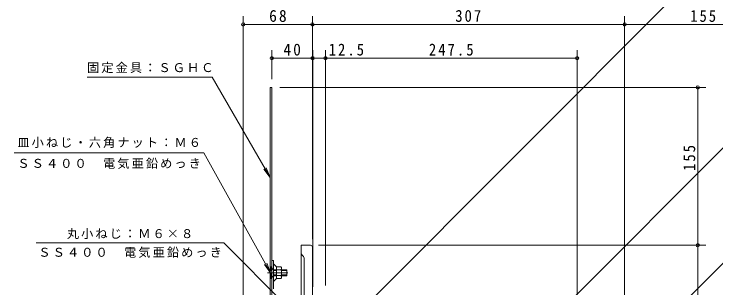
# Model space of a CAD drawing. Units: millimetres at full size, sheet at 1:4. Extents: x -491 to 546, y -549 to 538.
# Drawn here: x -491 to 200, y -96 to 173 of the extents above; entities that cross this region are included whole.
import ezdxf

# ---------------------------------------------------------------- set-up
doc = ezdxf.new("R2010")
doc.units = ezdxf.units.MM
doc.header["$LTSCALE"] = 4
doc.header["$PDMODE"] = 32
doc.header["$PDSIZE"] = 3.2
doc.linetypes.add('CHAIN1', pattern=[8, 5, -1, 1, -1])
doc.linetypes.add('DASHED1', pattern=[1.8, 1.2, -0.6])
for name, color, linetype, lineweight in [('0-0_通り芯', 4, 'Continuous', 9), ('0-4_その他', 7, 'Continuous', 9), ('0-5_寸法', 7, 'Continuous', 9), ('0-8', 2, 'Continuous', 9), ('0-A', 2, 'Continuous', 9)]:
    doc.layers.add(name, color=color, linetype=linetype, lineweight=lineweight)
doc.styles.add('ＭＳ ゴシック', font='')
doc.styles.get('ＭＳ ゴシック').set_extended_font_data('MS Gothic')

msp = doc.modelspace()

# ---------------------------------------------------------------- linework, layer by layer
at = {"layer": '0-0_通り芯'}
for p, q in [((-208.272, -104.148), (-208.272, -53.785)), ((-199.272, -53.785), (-208.272, -53.785)), ((-197.272, -156.89), (-197.272, -55.785)), ((-206.615, -64.061), (-208.272, -62.285)), ((-205.272, -144.44), (-205.272, -67.471))]:
    msp.add_line(p, q, dxfattribs=at)
for centre, radius, end in [((-199.272, -55.785), 2, 90), ((-210.272, -67.471), 5, 42.99947)]:
    msp.add_arc(centre, radius, 0, end, dxfattribs=at)
at = {"layer": '0-4_その他'}
for p, q in [((-265.271, 171.021), (-265.271, -144.209)), ((-197.272, 171.021), (-197.272, -47.785)), ((109.728, 171.021), (109.728, -354.785)), ((-265.271, 163.021), (-197.272, 163.021)), ((-197.272, 163.021), (109.728, 163.021)), ((109.728, 163.021), (264.728, 163.021)), ((-237.271, 137.925), (-237.271, 109.215)), ((-196.974, 137.925), (-196.974, -94.771)), ((-184.474, 137.925), (-184.474, -93.487)), ((63.026, 137.925), (63.026, -340.987)), ((-237.271, 129.925), (-197.272, 129.925)), ((-196.974, 129.925), (-184.474, 129.925)), ((-184.474, 129.925), (63.026, 129.925)), ((189.671, 101.215), (-229.271, 101.215)), ((181.671, -53.785), (181.671, 101.215)), ((189.671, -53.785), (-191.272, -53.785)), ((181.671, -360.785), (181.671, -53.785))]:
    msp.add_line(p, q, dxfattribs=at)
for p in [(-265.271, 163.021), (-197.272, 163.021), (109.728, 163.021), (-237.271, 129.925), (-197.272, 129.925), (-196.974, 129.925), (-184.474, 129.925), (63.026, 129.925), (181.671, 101.215), (181.671, -53.785)]:
    msp.add_point(p, dxfattribs=at)
at = {"layer": '0-5_寸法'}
for p, q in [((-177.067, -144.987), (177.72, 209.799)), ((-418.737, 111.243), (-295.669, 111.243)), ((-238.872, 12.867), (-295.669, 111.243)), ((-151.14, -315.762), (274.672, 110.05)), ((-238.872, 12.867), (-244.959, 20.801)), ((-238.872, 12.867), (-242.699, 22.106)), ((-14.565, -292.515), (274.672, -3.278)), ((-284.478, -51.288), (-468.949, -51.288)), ((-222.46, -113.306), (-284.478, -51.288)), ((-238.353, -80.785), (-244.44, -72.851)), ((-238.353, -80.785), (-242.179, -71.546))]:
    msp.add_line(p, q, dxfattribs=at)
msp.add_lwpolyline([(-238.353, -80.785), (-304.095, 37.053), (-490.616, 37.053)], dxfattribs=at)
at = {"layer": '0-8'}
for p, q in [((-238.872, 101.215), (-237.271, 101.215)), ((-238.872, 101.215), (-238.872, -150.437)), ((-237.271, 101.215), (-237.271, -150.329)), ((-237.271, -72.785), (-237.271, -68.785)), ((-235.671, -68.785), (-237.271, -68.785)), ((-235.671, -96.685), (-235.671, -68.785)), ((-232.671, -75.122), (-235.671, -72.122)), ((-232.671, -75.472), (-232.671, -86.097)), ((-232.671, -86.448), (-235.671, -89.448))]:
    msp.add_line(p, q, dxfattribs=at)
at = {"layer": '0-8', "linetype": 'CHAIN1'}
msp.add_line((-221.543, -80.785), (-241.671, -80.785), dxfattribs=at)
at = {"layer": '0-A', "linetype": 'DASHED1'}
for p, q in [((-238.353, -75.135), (-238.053, -75.135)), ((-238.353, -86.435), (-238.353, -75.135)), ((-235.403, -77.785), (-238.053, -75.135)), ((-235.403, -77.785), (-235.403, -83.785)), ((-232.671, -77.785), (-235.403, -77.785)), ((-235.403, -78.655), (-232.671, -78.655)), ((-235.403, -83.785), (-238.053, -86.435)), ((-235.403, -82.915), (-232.671, -82.915)), ((-232.671, -83.785), (-235.403, -83.785))]:
    msp.add_line(p, q, dxfattribs=at)
at = {"layer": '0-A'}
for p, q in [((-228.162, -75.035), (-232.671, -75.035)), ((-232.671, -75.035), (-232.671, -75.472)), ((-228.162, -77.921), (-232.671, -77.921)), ((-227.671, -76.478), (-227.671, -85.091)), ((-227.671, -77.785), (-222.352, -77.785)), ((-227.671, -78.655), (-222.352, -78.655)), ((-222.352, -83.785), (-222.352, -77.785)), ((-228.162, -83.648), (-232.671, -83.648)), ((-232.671, -86.535), (-232.671, -86.097)), ((-228.162, -86.535), (-232.671, -86.535)), ((-227.671, -82.915), (-222.352, -82.915)), ((-227.671, -83.785), (-222.352, -83.785))]:
    msp.add_line(p, q, dxfattribs=at)
at = {"layer": '0-A', "linetype": 'DASHED1'}
msp.add_lwpolyline([(-238.353, -86.435), (-238.053, -86.435), (-238.053, -75.135)], dxfattribs=at)
at = {"layer": '0-A'}
for centre, radius, start, end in [((-230.039, -76.478), 2.368, 322.44278, 37.55722), ((-236.269, -80.785), 8.598, 340.548, 19.452), ((-230.039, -85.091), 2.368, 322.44278, 37.55722)]:
    msp.add_arc(centre, radius, start, end, dxfattribs=at)

# ---------------------------------------------------------------- texts
at = {"layer": '0-4_その他', "color": 2, "char_height": 11.73, "attachment_point": 7, "style": 'ＭＳ ゴシック'}
for s, insert in [('\\T1.27;\\W0.95;68', (-239.771, 165.421)), ('\\T1.27;\\W0.9;307', (-56.772, 165.421)), ('\\T1.27;\\W0.9;155', (174.228, 165.421)), ('\\T1.27;\\W0.95;40', (-225.772, 132.325)), ('\\T1.28;\\W0.9;12.5', (-181.252, 132.325)), ('\\T1.28;\\W0.9;247.5', (-82.724, 132.325))]:
    msp.add_mtext(s, dxfattribs=dict(at, insert=insert))
at = {"layer": '0-4_その他', "color": 2, "insert": (179.271, 19.216), "char_height": 11.73, "attachment_point": 7, "rotation": 90, "style": 'ＭＳ ゴシック'}
msp.add_mtext('\\T1.27;\\W0.9;155', dxfattribs=at)
at = {"layer": '0-5_寸法', "char_height": 8.798, "attachment_point": 7, "style": 'ＭＳ ゴシック'}
for s, insert in [('\\T1.17;固定金具：ＳＧＨＣ', (-418.853, 115.238)), ('\\T1.17;皿小ねじ・六角ナット：Ｍ６', (-487.355, 41.758)), ('\\T1.17;ＳＳ４００\u3000電気亜鉛めっき', (-487.355, 21.155)), ('\\T1.17;丸小ねじ：Ｍ６×８', (-438.713, -47.748)), ('\\T1.17;ＳＳ４００\u3000電気亜鉛めっき', (-466.713, -66.146))]:
    msp.add_mtext(s, dxfattribs=dict(at, insert=insert))

doc.saveas('drawing.dxf')
